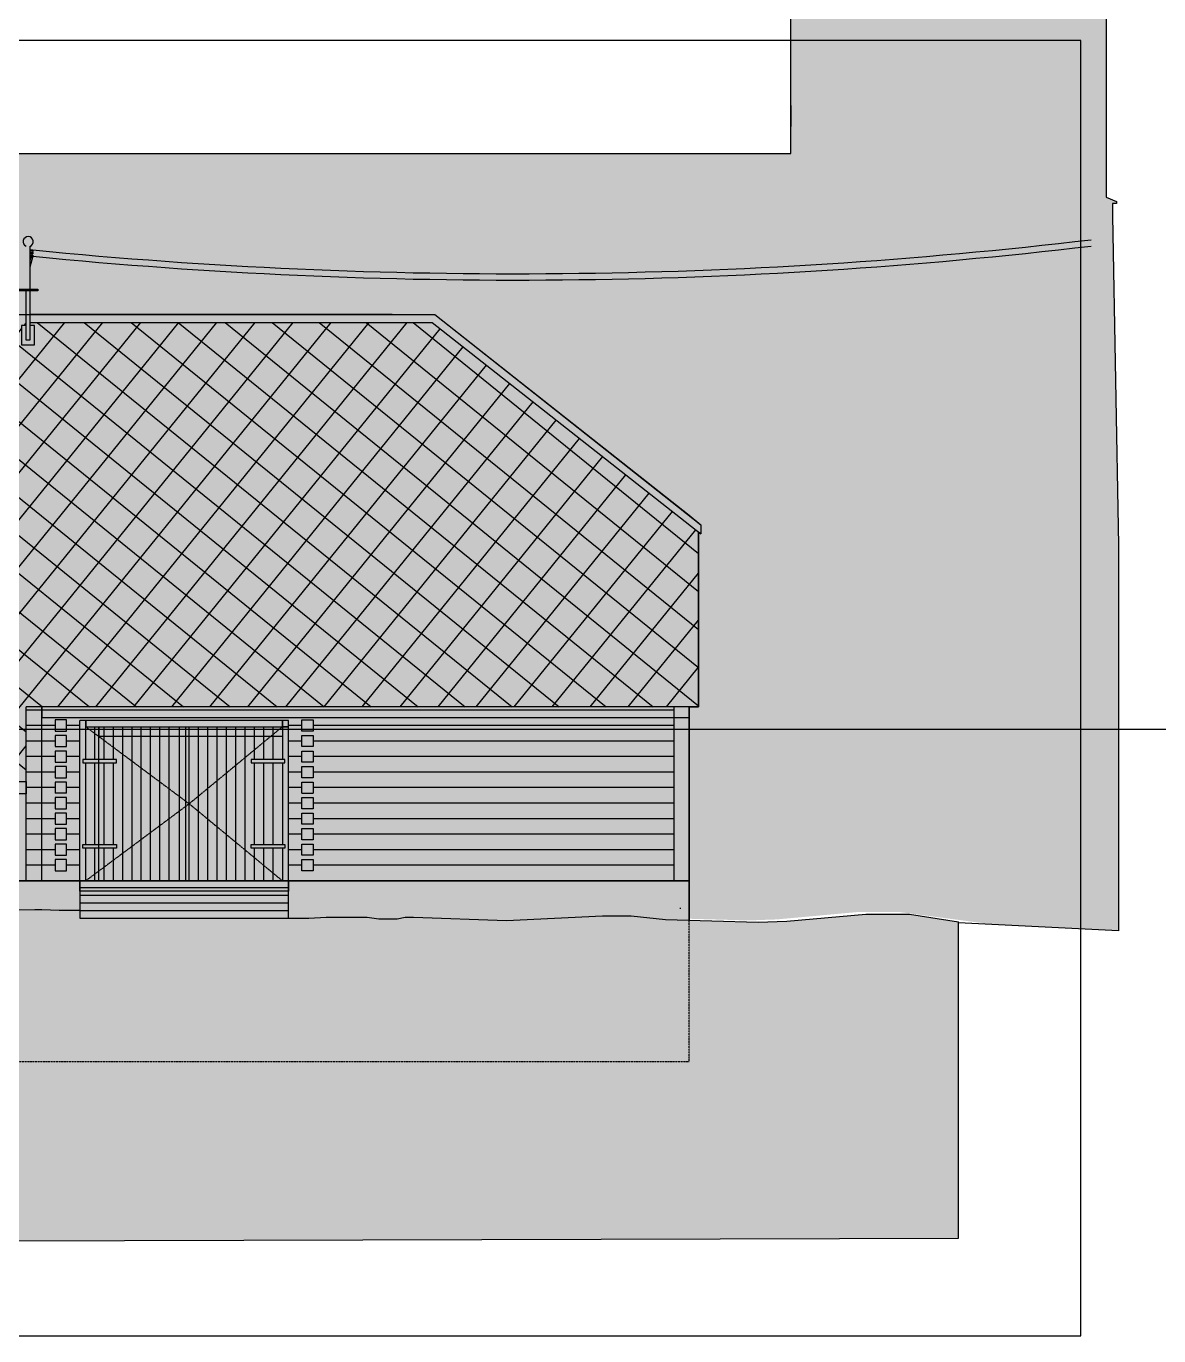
# Model space of a CAD drawing. Header units: metres. Extents: x 2773 to 296211, y -82189 to 61223.
# Drawn here: x 98636 to 116883, y -1969 to 19126 of the extents above; entities that cross this region are included whole.
import ezdxf

# ---------------------------------------------------------------- set-up
doc = ezdxf.new("R2010")
doc.units = ezdxf.units.M
doc.header["$LTSCALE"] = 0.5
doc.linetypes.add('ACAD_ISO03W100', pattern=[30, 12, -18])
doc.linetypes.add('DASHED2', pattern=[9.525, 6.35, -3.175])
doc.layers.add('-help', color=4, linetype='Continuous', plot=False)
doc.layers.add('KON_HL', color=4, linetype='Continuous', plot=False)
for name, color, linetype in [('-höhenlinien', 251, 'ACAD_ISO03W100'), ('KON_025', 1, 'Continuous'), ('KON_050', 5, 'Continuous'), ('KON_SCHRAFF', 1, 'Continuous'), ('KON_STRICHLINIE', 1, 'DASHED2')]:
    doc.layers.add(name, color=color, linetype=linetype)

msp = doc.modelspace()

# ---------------------------------------------------------------- hatches: boundary and pattern name
at = {"layer": '-höhenlinien', "ltscale": 0.01, "true_color": 0xe8e8e8, "transparency": 33554536}
h = msp.add_hatch(color=254, dxfattribs=at)
h.dxf.hatch_style = 1
h.set_gradient(color1=(188, 182, 179), rotation=270)
h.paths.add_polyline_path([(109318.02, 2447.76), (90868.02, 2447.76), (88704.05, 2447.76), (88704.05, -465.92), (113655.84, -394.91), (113655.84, 4699.98), (112868.68, 4825.03), (112161.64, 4825.03), (110888.69, 4708.47), (110427.64, 4691.6), (109318.02, 4723.26)])
h.paths.add_polyline_path([(109318.02, 2447.76), (109318.02, 4723.26), (108934.16, 4734.21), (108383.71, 4797.37), (107920.89, 4798.17), (106374.1, 4722.21), (104877.09, 4775.32), (104739.41, 4775.32), (104613.13, 4745.52), (104512.29, 4745.52), (104316.74, 4745.52), (104128.2, 4776.61), (103586.77, 4776.61), (103527.18, 4776.61), (103471.09, 4776.61), (103191.2, 4760.76), (102863.02, 4760.76), (99498.02, 4760.76), (99498.02, 4883.43), (99170, 4879.35), (98889.93, 4891.71), (98833.85, 4891.01), (98774.27, 4890.27), (98232.88, 4883.53), (98044.74, 4850.1), (97849.21, 4847.67), (97748.37, 4846.41), (97621.73, 4874.64), (97484.07, 4872.92), (95987.83, 4801.18), (94437.33, 5061.54), (93974.55, 5054.98), (93424.94, 4984.97), (91932.1, 4923.78), (91470.87, 4934.9), (90196.57, 5035.61), (89489.59, 5026.81), (88615.73, 5000.97), (88704.05, 2447.76)])
at = {"layer": 'KON_025', "true_color": 0xc7c8ca, "transparency": 33554493}
h = msp.add_hatch(color=9, dxfattribs=at)
h.dxf.hatch_style = 1
h.paths.add_polyline_path([(116134.37, 16069.07), (116134.37, 16270.49), (116201.51, 16270.49), (116201.51, 16304.06), (116033.66, 16371.2), (116033.66, 16404.77), (116033.66, 20063.99), (116100.8, 20063.99), (116100.8, 20147.92), (116050.44, 20147.92), (116050.44, 20332.55), (116201.51, 20332.55), (116201.51, 20466.84), (116201.51, 23491.95), (116063.17, 23491.95), (116063.17, 23744.91, 0.79455858), (116059.11, 23981.82), (116033.66, 24297.64), (116008.21, 23981.82, 0.79455858), (116004.15, 23744.91), (116004.15, 23491.95), (115865.81, 23491.95), (115625.87, 23728.84), (113494.28, 31448.22), (111362.7, 23728.84), (111122.76, 23491.95), (110984.41, 23491.95), (110984.41, 23744.91, 0.79455858), (110980.36, 23981.82), (110954.9, 24297.64), (110929.45, 23981.82, 0.79455858), (110925.39, 23744.91), (110925.39, 23491.95), (110787.05, 23491.95), (110787.05, 20466.84), (110787.05, 20332.55), (111005.26, 20332.55), (111005.26, 20147.92), (110954.9, 20147.92), (110954.9, 20063.99), (110954.9, 17076.19), (95510.83, 17076.19), (94584.01, 14177.7), (94968.02, 14480.76), (105218.02, 14480.76), (109506.17, 11093.41), (109506.17, 10947.64), (109468.02, 10977.65), (109468.02, 8160.76), (109318.02, 8160.76), (109318.02, 4748.68), (110275, 4721.38), (110736.05, 4738.24), (112009, 4854.8), (112716.03, 4854.8), (114234.13, 4653.48), (116235.08, 4556.11), (116235.08, 10764.88)])
at = {"layer": 'KON_025', "true_color": 0x939598, "transparency": 33554607}
h = msp.add_hatch(color=252, dxfattribs=at)
h.dxf.hatch_style = 1
h.paths.add_polyline_path([(98634.5, 15581.24), (98634.5, 14888.48), (98697.08, 14888.48), (98697.08, 15579.38, 4.98700721)])
h.paths.add_polyline_path([(98825.67, 14888.48), (98497.94, 14888.48), (98497.94, 14864.6), (98825.67, 14864.6)])
h.paths.add_polyline_path([(98697.08, 14864.6), (98634.5, 14864.6), (98634.5, 14068.49), (98668.02, 14068.49), (98697.08, 14068.49)])
h.paths.add_polyline_path([(98768.33, 14306.22), (98697.08, 14306.22), (98697.08, 14068.49), (98668.02, 14068.49), (98634.5, 14068.49), (98634.5, 14306.22), (98560.16, 14306.22), (98560.16, 13995.34), (98668.02, 13995.34), (98768.33, 13995.34)])
h.paths.add_polyline_path([(98634.5, 15437.68), (98588.69, 15437.68), (98588.69, 15420.24), (98634.5, 15420.24)], flags=17)
h.paths.add_polyline_path([(98634.5, 15478.36), (98588.69, 15478.36), (98588.69, 15460.92), (98634.5, 15460.92)], flags=17)
h.paths.add_polyline_path([(98634.5, 15522.36), (98588.69, 15522.36), (98588.69, 15504.92), (98634.5, 15504.92)], flags=17)
h.paths.add_polyline_path([(98744.01, 15522.36), (98697.08, 15522.36), (98697.08, 15504.92), (98744.01, 15504.92)], flags=17)
h.paths.add_polyline_path([(98744.01, 15478.36), (98697.08, 15478.36), (98697.08, 15460.92), (98744.01, 15460.92)], flags=17)
h.paths.add_polyline_path([(98744.01, 15437.68), (98697.08, 15437.68), (98697.08, 15420.24), (98744.01, 15420.24)], flags=17)
at = {"layer": 'KON_025', "true_color": 0x736c68, "transparency": 33554656}
h = msp.add_hatch(color=251, dxfattribs=at)
h.dxf.hatch_style = 1
h.paths.add_polyline_path([(98634.5, 14355.76), (98634.5, 14480.76), (94968.02, 14480.76), (90868.02, 11250.76), (90664.87, 11084.78), (90664.87, 10939.01), (95011.35, 14355.76)])
h.paths.add_polyline_path([(98697.08, 14480.76), (98697.08, 14355.76), (105174.7, 14355.76), (109506.17, 10947.64), (109506.17, 11093.41), (109318.02, 11250.76), (105218.02, 14480.76)])
at = {"layer": 'KON_025', "transparency": 33554656}
h = msp.add_hatch(dxfattribs=at)
h.set_pattern_fill('NET', color=256, scale=150, angle=51)
h.paths.add_polyline_path([(98697.08, 14306.22), (98768.33, 14306.22), (98768.33, 13995.34), (98560.16, 13995.34), (98560.16, 14306.22), (98634.5, 14306.22), (98634.5, 14355.76), (95011.35, 14355.76), (90718.02, 10979.46), (90718.02, 6960.76), (98638.02, 6960.76), (98638.02, 8160.76), (109468.02, 8160.76), (109468.02, 10977.65), (105174.7, 14355.76), (98697.08, 14355.76)])
at = {"layer": 'KON_025', "true_color": 0x736c68, "transparency": 33554656}
h = msp.add_hatch(color=251, dxfattribs=at)
h.dxf.hatch_style = 1
h.paths.add_polyline_path([(98560.16, 14306.22), (98634.5, 14306.22), (98634.5, 14355.76), (95011.35, 14355.76), (90718.02, 10979.46), (90718.02, 8160.76), (90718.02, 6960.76), (98638.02, 6960.76), (98638.02, 8160.76), (109468.02, 8160.76), (109468.02, 10977.65), (105174.7, 14355.76), (98697.08, 14355.76), (98697.08, 14306.22), (98768.33, 14306.22), (98768.33, 13995.34), (98560.16, 13995.34)])
at = {"layer": 'KON_025', "true_color": 0x636466, "transparency": 33554544}
h = msp.add_hatch(color=251, dxfattribs=at)
h.dxf.hatch_style = 1
h.paths.add_polyline_path([(109318.02, 8160.76), (98887.33, 8160.76), (98887.33, 7993.17), (109318.02, 7993.17)])
h.paths.add_polyline_path([(98887.33, 8160.76), (98638.02, 8160.76), (98638.02, 5360.76), (98887.33, 5360.76)])
h = msp.add_hatch(color=251, dxfattribs=at)
h.dxf.hatch_style = 1
h.paths.add_polyline_path([(102763.02, 7840.76), (99805.52, 7840.76), (99805.52, 7687.34), (102763.02, 7687.34)])
h.paths.add_polyline_path([(99805.52, 7840.76), (99598.02, 7840.76), (99598.02, 5360.76), (99805.52, 5360.76)])
at = {"layer": 'KON_025', "true_color": 0x736c68, "transparency": 33554656}
h = msp.add_hatch(color=251, dxfattribs=at)
h.dxf.hatch_style = 1
h.paths.add_polyline_path([(100089.66, 7316.62), (99546.93, 7316.62), (99546.93, 7258.36), (100089.66, 7258.36)])
h.paths.add_polyline_path([(100089.66, 5943.15), (99546.93, 5943.15), (99546.93, 5884.9), (100089.66, 5884.9)])
h.paths.add_polyline_path([(102804.66, 5943.15), (102261.93, 5943.15), (102261.93, 5884.9), (102804.66, 5884.9)])
h.paths.add_polyline_path([(102804.66, 7316.62), (102261.93, 7316.62), (102261.93, 7258.36), (102804.66, 7258.36)])
at = {"layer": 'KON_025', "true_color": 0x636466, "transparency": 33554544}
h = msp.add_hatch(color=251, dxfattribs=at)
h.dxf.hatch_style = 1
h.paths.add_polyline_path([(98638.02, 6960.76), (90868.02, 6960.76), (90868.02, 6760.76), (98638.02, 6760.76)])
at = {"layer": 'KON_025', "true_color": 0xa48f7a, "transparency": 33554467}
h = msp.add_hatch(color=252, dxfattribs=at)
h.dxf.hatch_style = 1
h.paths.add_polyline_path([(102863.02, 5360.76), (102863.02, 4760.76), (103191.2, 4760.76), (103471.09, 4776.61), (103527.18, 4776.61), (103586.77, 4776.61), (104128.2, 4776.61), (104316.74, 4745.52), (104512.29, 4745.52), (104613.13, 4745.52), (104739.41, 4775.32), (104877.09, 4775.32), (106374.1, 4722.21), (107920.89, 4798.17), (108383.71, 4797.37), (108934.16, 4734.21), (109318.02, 4723.26), (109318.02, 4760.76), (109318.02, 5360.76)])
h.paths.add_polyline_path([(90865.14, 5360.76), (90865.14, 4982.77), (91470.87, 4934.9), (91932.1, 4923.78), (93424.94, 4984.97), (93974.55, 5054.98), (94437.33, 5061.54), (95987.83, 4801.18), (97484.07, 4872.92), (97621.73, 4874.64), (97748.37, 4846.41), (97849.21, 4847.67), (98044.74, 4850.1), (98232.88, 4883.53), (98774.27, 4890.27), (98833.85, 4891.01), (98889.93, 4891.71), (99170, 4879.35), (99498.02, 4883.43), (99498.02, 5360.76)])
at = {"layer": 'KON_025', "true_color": 0x636466, "transparency": 33554544}
h = msp.add_hatch(color=251, dxfattribs=at)
h.dxf.hatch_style = 1
h.paths.add_polyline_path([(102861.63, 5251.44), (101203.02, 5251.44), (101203.02, 5191.98), (102861.63, 5191.98)])
h.paths.add_polyline_path([(102861.63, 5360.76), (101203.02, 5360.76), (101203.02, 5251.44), (102861.63, 5251.44)])
h.paths.add_polyline_path([(101203.02, 5360.76), (99498.02, 5360.76), (99498.02, 5251.44), (101203.02, 5251.44)])
h.paths.add_polyline_path([(101203.02, 5251.44), (99498.02, 5251.44), (99498.02, 5191.98), (101203.02, 5191.98)])
at = {"layer": 'KON_SCHRAFF', "true_color": 0x826e59, "transparency": 33554562}
h = msp.add_hatch(color=47, dxfattribs=at)
h.dxf.hatch_style = 1
h.paths.add_polyline_path([(109068.02, 7610.76), (103258.02, 7610.76), (103258.02, 7520.76), (103078.02, 7520.76), (103078.02, 7610.76), (102863.02, 7610.76), (102863.02, 7360.76), (103078.02, 7360.76), (103078.02, 7450.76), (103258.02, 7450.76), (103258.02, 7360.76), (109068.02, 7360.76)])
h.paths.add_polyline_path([(109068.02, 6860.76), (103258.02, 6860.76), (103258.02, 6770.76), (103078.02, 6770.76), (103078.02, 6860.76), (102863.02, 6860.76), (102863.02, 6610.76), (103078.02, 6610.76), (103078.02, 6700.76), (103258.02, 6700.76), (103258.02, 6610.76), (109068.02, 6610.76)])
h.paths.add_polyline_path([(99498.02, 6860.76), (99283.02, 6860.76), (99283.02, 6770.76), (99103.02, 6770.76), (99103.02, 6860.76), (98638.02, 6860.76), (98638.02, 6610.76), (99103.02, 6610.76), (99103.02, 6700.76), (99283.02, 6700.76), (99283.02, 6610.76), (99498.02, 6610.76)])
h.paths.add_polyline_path([(99498.02, 7610.76), (99283.02, 7610.76), (99283.02, 7520.76), (99103.02, 7520.76), (99103.02, 7610.76), (98638.02, 7610.76), (98638.02, 7360.76), (99103.02, 7360.76), (99103.02, 7450.76), (99283.02, 7450.76), (99283.02, 7360.76), (99498.02, 7360.76)])
h.paths.add_polyline_path([(109068.02, 8160.76), (98638.02, 8160.76), (98638.02, 8110.76), (102863.02, 8110.76), (109068.02, 8110.76)])
at = {"layer": 'KON_SCHRAFF', "true_color": 0xc5b7aa}
h = msp.add_hatch(color=9, dxfattribs=at)
h.dxf.hatch_style = 1
h.paths.add_polyline_path([(109068.02, 8110.76), (102863.02, 8110.76), (98638.02, 8110.76), (98638.02, 7860.76), (99103.02, 7860.76), (99103.02, 7950.76), (99283.02, 7950.76), (99283.02, 7860.76), (99498.02, 7860.76), (99498.02, 7940.76), (102863.02, 7940.76), (102863.02, 7860.76), (103078.02, 7860.76), (103078.02, 7950.76), (103258.02, 7950.76), (103258.02, 7860.76), (109068.02, 7860.76)])
h.paths.add_polyline_path([(109068.02, 7110.76), (103258.02, 7110.76), (103258.02, 7020.76), (103078.02, 7020.76), (103078.02, 7110.76), (102863.02, 7110.76), (102863.02, 6860.76), (103078.02, 6860.76), (103078.02, 6950.76), (103258.02, 6950.76), (103258.02, 6860.76), (109068.02, 6860.76)])
h.paths.add_polyline_path([(99498.02, 7110.76), (99283.02, 7110.76), (99283.02, 7020.76), (99103.02, 7020.76), (99103.02, 7110.76), (98638.02, 7110.76), (98638.02, 6860.76), (99103.02, 6860.76), (99103.02, 6950.76), (99283.02, 6950.76), (99283.02, 6860.76), (99498.02, 6860.76)])
h.paths.add_polyline_path([(109068.02, 5860.76), (103258.02, 5860.76), (103258.02, 5770.76), (103078.02, 5770.76), (103078.02, 5860.76), (102863.02, 5860.76), (102863.02, 5610.76), (103078.02, 5610.76), (103078.02, 5700.76), (103258.02, 5700.76), (103258.02, 5610.76), (109068.02, 5610.76)])
h.paths.add_polyline_path([(99103.02, 5700.76), (99283.02, 5700.76), (99283.02, 5610.76), (99498.02, 5610.76), (99498.02, 5860.76), (99283.02, 5860.76), (99283.02, 5770.76), (99103.02, 5770.76), (99103.02, 5860.76), (98638.02, 5860.76), (98638.02, 5610.76), (99103.02, 5610.76)])
h.paths.add_polyline_path([(109068.02, 6360.76), (103258.02, 6360.76), (103258.02, 6270.76), (103078.02, 6270.76), (103078.02, 6360.76), (102863.02, 6360.76), (102863.02, 6110.76), (103078.02, 6110.76), (103078.02, 6200.76), (103258.02, 6200.76), (103258.02, 6110.76), (109068.02, 6110.76)])
h.paths.add_polyline_path([(99103.02, 6200.76), (99283.02, 6200.76), (99283.02, 6110.76), (99498.02, 6110.76), (99498.02, 6360.76), (99283.02, 6360.76), (99283.02, 6270.76), (99103.02, 6270.76), (99103.02, 6360.76), (98638.02, 6360.76), (98638.02, 6110.76), (99103.02, 6110.76)])
at = {"layer": 'KON_SCHRAFF', "true_color": 0x826e59, "transparency": 33554585}
h = msp.add_hatch(color=47, dxfattribs=at)
h.dxf.hatch_style = 1
h.paths.add_polyline_path([(109318.02, 8160.76), (109068.02, 8160.76), (109068.02, 5360.76), (109318.02, 5360.76)])
h.paths.add_polyline_path([(99283.02, 7950.76), (99103.02, 7950.76), (99103.02, 7860.76), (99103.02, 7770.76), (99283.02, 7770.76)])
h.paths.add_polyline_path([(99283.02, 7700.76), (99103.02, 7700.76), (99103.02, 7610.76), (99103.02, 7520.76), (99283.02, 7520.76)])
h.paths.add_polyline_path([(99283.02, 7450.76), (99103.02, 7450.76), (99103.02, 7360.76), (99103.02, 7270.76), (99283.02, 7270.76)])
h.paths.add_polyline_path([(99283.02, 7200.76), (99103.02, 7200.76), (99103.02, 7110.76), (99103.02, 7020.76), (99283.02, 7020.76)])
h.paths.add_polyline_path([(99283.02, 6950.76), (99103.02, 6950.76), (99103.02, 6860.76), (99103.02, 6770.76), (99283.02, 6770.76)])
h.paths.add_polyline_path([(99283.02, 6700.76), (99103.02, 6700.76), (99103.02, 6610.76), (99103.02, 6520.76), (99283.02, 6520.76)])
h.paths.add_polyline_path([(99283.02, 6450.76), (99103.02, 6450.76), (99103.02, 6360.76), (99103.02, 6270.76), (99283.02, 6270.76)])
h.paths.add_polyline_path([(99283.02, 6200.76), (99103.02, 6200.76), (99103.02, 6110.76), (99103.02, 6020.76), (99283.02, 6020.76)])
h.paths.add_polyline_path([(99283.02, 5950.76), (99103.02, 5950.76), (99103.02, 5860.76), (99103.02, 5770.76), (99283.02, 5770.76)])
h.paths.add_polyline_path([(99283.02, 5700.76), (99103.02, 5700.76), (99103.02, 5610.76), (99103.02, 5520.76), (99283.02, 5520.76)])
h.paths.add_polyline_path([(103258.02, 7950.76), (103078.02, 7950.76), (103078.02, 7860.76), (103078.02, 7770.76), (103258.02, 7770.76), (103258.02, 7860.76)])
h.paths.add_polyline_path([(103258.02, 7610.76), (103258.02, 7700.76), (103078.02, 7700.76), (103078.02, 7610.76), (103078.02, 7520.76), (103258.02, 7520.76)])
h.paths.add_polyline_path([(103258.02, 7450.76), (103078.02, 7450.76), (103078.02, 7360.76), (103078.02, 7270.76), (103258.02, 7270.76), (103258.02, 7360.76)])
h.paths.add_polyline_path([(103258.02, 7200.76), (103078.02, 7200.76), (103078.02, 7110.76), (103078.02, 7020.76), (103258.02, 7020.76), (103258.02, 7110.76)])
h.paths.add_polyline_path([(103258.02, 6860.76), (103258.02, 6950.76), (103078.02, 6950.76), (103078.02, 6860.76), (103078.02, 6770.76), (103258.02, 6770.76)])
h.paths.add_polyline_path([(103258.02, 6610.76), (103258.02, 6700.76), (103078.02, 6700.76), (103078.02, 6610.76), (103078.02, 6520.76), (103258.02, 6520.76)])
h.paths.add_polyline_path([(103258.02, 6450.76), (103078.02, 6450.76), (103078.02, 6360.76), (103078.02, 6270.76), (103258.02, 6270.76), (103258.02, 6360.76)])
h.paths.add_polyline_path([(103258.02, 6200.76), (103078.02, 6200.76), (103078.02, 6110.76), (103078.02, 6020.76), (103258.02, 6020.76), (103258.02, 6110.76)])
h.paths.add_polyline_path([(103258.02, 5950.76), (103078.02, 5950.76), (103078.02, 5860.76), (103078.02, 5770.76), (103258.02, 5770.76), (103258.02, 5860.76)])
h.paths.add_polyline_path([(103258.02, 5610.76), (103258.02, 5700.76), (103078.02, 5700.76), (103078.02, 5610.76), (103078.02, 5520.76), (103258.02, 5520.76)])
at = {"layer": 'KON_SCHRAFF', "true_color": 0x826e59, "transparency": 33554526}
h = msp.add_hatch(color=47, dxfattribs=at)
h.dxf.hatch_style = 1
h.paths.add_polyline_path([(109068.02, 7610.76), (109068.02, 7860.76), (103258.02, 7860.76), (103258.02, 7770.76), (103078.02, 7770.76), (103078.02, 7860.76), (102863.02, 7860.76), (102863.02, 7610.76), (103078.02, 7610.76), (103078.02, 7700.76), (103258.02, 7700.76), (103258.02, 7610.76)])
h.paths.add_polyline_path([(99103.02, 7610.76), (99103.02, 7700.76), (99283.02, 7700.76), (99283.02, 7610.76), (99498.02, 7610.76), (99498.02, 7860.76), (99283.02, 7860.76), (99283.02, 7770.76), (99103.02, 7770.76), (99103.02, 7860.76), (98638.02, 7860.76), (98638.02, 7610.76)])
h.paths.add_polyline_path([(109068.02, 5860.76), (109068.02, 6110.76), (103258.02, 6110.76), (103258.02, 6020.76), (103078.02, 6020.76), (103078.02, 6110.76), (102863.02, 6110.76), (102863.02, 5860.76), (103078.02, 5860.76), (103078.02, 5950.76), (103258.02, 5950.76), (103258.02, 5860.76)])
h.paths.add_polyline_path([(99103.02, 5860.76), (99103.02, 5950.76), (99283.02, 5950.76), (99283.02, 5860.76), (99498.02, 5860.76), (99498.02, 6110.76), (99283.02, 6110.76), (99283.02, 6020.76), (99103.02, 6020.76), (99103.02, 6110.76), (98638.02, 6110.76), (98638.02, 5860.76)])
h.paths.add_polyline_path([(99498.02, 5360.76), (99498.02, 5610.76), (99283.02, 5610.76), (99283.02, 5520.76), (99103.02, 5520.76), (99103.02, 5610.76), (98638.02, 5610.76), (98638.02, 5360.76)])
h.paths.add_polyline_path([(109068.02, 5360.76), (109068.02, 5610.76), (103258.02, 5610.76), (103258.02, 5520.76), (103078.02, 5520.76), (103078.02, 5610.76), (102863.02, 5610.76), (102863.02, 5360.76)])
at = {"layer": 'KON_SCHRAFF', "true_color": 0x826e59, "transparency": 33554585}
h = msp.add_hatch(color=47, dxfattribs=at)
h.dxf.hatch_style = 1
h.paths.add_polyline_path([(102763.02, 7940.76), (101203.02, 7940.76), (101203.02, 7840.76), (102763.02, 7840.76)])
h.paths.add_polyline_path([(102863.02, 7940.76), (102763.02, 7940.76), (102763.02, 7840.76), (102863.02, 7840.76)])
h.paths.add_polyline_path([(102863.02, 7840.76), (102763.02, 7840.76), (102763.02, 7316.62), (102804.66, 7316.62), (102804.66, 7258.36), (102763.02, 7258.36), (102763.02, 5943.15), (102804.66, 5943.15), (102804.66, 5884.9), (102763.02, 5884.9), (102763.02, 5360.76), (102863.02, 5360.76)])
h.paths.add_polyline_path([(99598.02, 7940.76), (99498.02, 7940.76), (99498.02, 5360.76), (99598.02, 5360.76), (99598.02, 5884.9), (99546.93, 5884.9), (99546.93, 5943.15), (99598.02, 5943.15), (99598.02, 7258.36), (99546.93, 7258.36), (99546.93, 7316.62), (99598.02, 7316.62)])
h.paths.add_polyline_path([(101203.02, 7940.76), (99598.02, 7940.76), (99598.02, 7840.76), (101203.02, 7840.76)])
at = {"layer": 'KON_SCHRAFF', "true_color": 0xc5b7aa}
h = msp.add_hatch(color=9, dxfattribs=at)
h.dxf.hatch_style = 1
h.paths.add_polyline_path([(99740.98, 7840.76), (99598.02, 7840.76), (99598.02, 7316.62), (99740.98, 7316.62)])
h.paths.add_polyline_path([(99740.98, 7258.36), (99598.02, 7258.36), (99598.02, 5943.15), (99740.98, 5943.15)])
h.paths.add_polyline_path([(99740.98, 5884.9), (99598.02, 5884.9), (99598.02, 5360.76), (99740.98, 5360.76)])
h.paths.add_polyline_path([(100190.98, 7840.76), (100040.98, 7840.76), (100040.98, 7316.62), (100089.66, 7316.62), (100089.66, 7258.36), (100040.98, 7258.36), (100040.98, 5943.15), (100089.66, 5943.15), (100089.66, 5884.9), (100040.98, 5884.9), (100040.98, 5360.76), (100190.98, 5360.76)])
h.paths.add_polyline_path([(100490.98, 7840.76), (100340.98, 7840.76), (100340.98, 5360.76), (100490.98, 5360.76)])
h.paths.add_polyline_path([(100790.98, 7840.76), (100640.98, 7840.76), (100640.98, 5360.76), (100790.98, 5360.76)])
h.paths.add_polyline_path([(101413.02, 7840.76), (101263.02, 7840.76), (101263.02, 5360.76), (101413.02, 5360.76)])
h.paths.add_polyline_path([(101713.02, 7840.76), (101563.02, 7840.76), (101563.02, 5360.76), (101713.02, 5360.76)])
h.paths.add_polyline_path([(102013.02, 7840.76), (101863.02, 7840.76), (101863.02, 5360.76), (102013.02, 5360.76)])
h.paths.add_polyline_path([(102763.02, 7840.76), (102613.02, 7840.76), (102613.02, 7316.62), (102763.02, 7316.62)])
h.paths.add_polyline_path([(102763.02, 7258.36), (102613.02, 7258.36), (102613.02, 5943.15), (102763.02, 5943.15)])
h.paths.add_polyline_path([(102763.02, 5884.9), (102613.02, 5884.9), (102613.02, 5360.76), (102763.02, 5360.76)])
at = {"layer": 'KON_SCHRAFF', "true_color": 0x826e59, "transparency": 33554526}
h = msp.add_hatch(color=47, dxfattribs=at)
h.dxf.hatch_style = 1
h.paths.add_polyline_path([(99890.98, 7840.76), (99740.98, 7840.76), (99740.98, 7316.62), (99890.98, 7316.62)])
h.paths.add_polyline_path([(99890.98, 7258.36), (99740.98, 7258.36), (99740.98, 5943.15), (99890.98, 5943.15)])
h.paths.add_polyline_path([(99890.98, 5884.9), (99740.98, 5884.9), (99740.98, 5360.76), (99890.98, 5360.76)])
h.paths.add_polyline_path([(100340.98, 7840.76), (100190.98, 7840.76), (100190.98, 5360.76), (100340.98, 5360.76)])
h.paths.add_polyline_path([(100940.98, 7840.76), (100790.98, 7840.76), (100790.98, 5360.76), (100940.98, 5360.76)])
h.paths.add_polyline_path([(101203.02, 7840.76), (101107.2, 7840.76), (101107.2, 5360.76), (101203.02, 5360.76)])
h.paths.add_polyline_path([(101563.02, 7840.76), (101413.02, 7840.76), (101413.02, 5360.76), (101563.02, 5360.76)])
h.paths.add_polyline_path([(101863.02, 7840.76), (101713.02, 7840.76), (101713.02, 5360.76), (101863.02, 5360.76)])
h.paths.add_polyline_path([(102313.02, 7840.76), (102163.02, 7840.76), (102163.02, 5360.76), (102313.02, 5360.76), (102313.02, 5884.9), (102261.93, 5884.9), (102261.93, 5943.15), (102313.02, 5943.15), (102313.02, 7258.36), (102261.93, 7258.36), (102261.93, 7316.62), (102313.02, 7316.62)])
h.paths.add_polyline_path([(102613.02, 7258.36), (102463.02, 7258.36), (102463.02, 5943.15), (102613.02, 5943.15)])
h.paths.add_polyline_path([(102613.02, 7840.76), (102463.02, 7840.76), (102463.02, 7316.62), (102613.02, 7316.62)])
h.paths.add_polyline_path([(102613.02, 5884.9), (102463.02, 5884.9), (102463.02, 5360.76), (102613.02, 5360.76)])
at = {"layer": 'KON_SCHRAFF', "true_color": 0x826e59, "transparency": 33554562}
h = msp.add_hatch(color=47, dxfattribs=at)
h.dxf.hatch_style = 1
h.paths.add_polyline_path([(100040.98, 7840.76), (99890.98, 7840.76), (99890.98, 7316.62), (100040.98, 7316.62)])
h.paths.add_polyline_path([(100040.98, 7258.36), (99890.98, 7258.36), (99890.98, 5943.15), (100040.98, 5943.15)])
h.paths.add_polyline_path([(100040.98, 5884.9), (99890.98, 5884.9), (99890.98, 5360.76), (100040.98, 5360.76)])
h.paths.add_polyline_path([(100640.98, 7840.76), (100490.98, 7840.76), (100490.98, 5360.76), (100640.98, 5360.76)])
h.paths.add_polyline_path([(101107.2, 7840.76), (100940.98, 7840.76), (100940.98, 5360.76), (101107.2, 5360.76)])
h.paths.add_polyline_path([(101263.02, 7840.76), (101203.02, 7840.76), (101203.02, 5360.76), (101263.02, 5360.76)])
h.paths.add_polyline_path([(102163.02, 7840.76), (102013.02, 7840.76), (102013.02, 5360.76), (102163.02, 5360.76)])
h.paths.add_polyline_path([(102463.02, 7258.36), (102313.02, 7258.36), (102313.02, 5943.15), (102463.02, 5943.15)])
h = msp.add_hatch(color=47, dxfattribs=at)
h.dxf.hatch_style = 1
h.paths.add_polyline_path([(102463.02, 7840.76), (102313.02, 7840.76), (102313.02, 7316.62), (102463.02, 7316.62)])
h.paths.add_polyline_path([(102463.02, 5884.9), (102313.02, 5884.9), (102313.02, 5360.76), (102463.02, 5360.76)])
at = {"layer": 'KON_SCHRAFF', "true_color": 0xa48f7a, "transparency": 33554574}
h = msp.add_hatch(color=252, dxfattribs=at)
h.dxf.hatch_style = 1
h.paths.add_polyline_path([(99498.02, 6610.76), (99283.02, 6610.76), (99283.02, 6520.76), (99103.02, 6520.76), (99103.02, 6610.76), (98638.02, 6610.76), (98638.02, 6360.76), (99103.02, 6360.76), (99103.02, 6450.76), (99283.02, 6450.76), (99283.02, 6360.76), (99498.02, 6360.76)])
h.paths.add_polyline_path([(109068.02, 6610.76), (103258.02, 6610.76), (103258.02, 6520.76), (103078.02, 6520.76), (103078.02, 6610.76), (102863.02, 6610.76), (102863.02, 6360.76), (103078.02, 6360.76), (103078.02, 6450.76), (103258.02, 6450.76), (103258.02, 6360.76), (109068.02, 6360.76)])
h.paths.add_polyline_path([(109068.02, 7360.76), (103258.02, 7360.76), (103258.02, 7270.76), (103078.02, 7270.76), (103078.02, 7360.76), (102863.02, 7360.76), (102863.02, 7110.76), (103078.02, 7110.76), (103078.02, 7200.76), (103258.02, 7200.76), (103258.02, 7110.76), (109068.02, 7110.76)])
h.paths.add_polyline_path([(99103.02, 7360.76), (98638.02, 7360.76), (98638.02, 7110.76), (99103.02, 7110.76), (99103.02, 7200.76), (99283.02, 7200.76), (99283.02, 7110.76), (99498.02, 7110.76), (99498.02, 7360.76), (99283.02, 7360.76), (99283.02, 7270.76), (99103.02, 7270.76)])
at = {"layer": 'KON_SCHRAFF', "true_color": 0x826e59, "transparency": 33554562}
h = msp.add_hatch(color=47, dxfattribs=at)
h.dxf.hatch_style = 1
h.paths.add_polyline_path([(94191.72, 5360.76), (94341.72, 5360.76), (94371.37, 5360.76), (94371.37, 6960.76), (94191.72, 6960.76)])
h.paths.add_polyline_path([(93790.97, 6960.76), (93615.93, 6960.76), (93615.93, 5360.76), (93765.93, 5360.76), (93790.97, 5360.76)])
h.paths.add_polyline_path([(92210.4, 5360.76), (92360.4, 5360.76), (92360.4, 6960.76), (92210.4, 6960.76)])
h.paths.add_polyline_path([(95226.14, 5360.76), (95376.14, 5360.76), (95447.24, 5360.76), (95447.24, 6960.76), (95226.14, 6960.76)])
h.paths.add_polyline_path([(95976.98, 6960.76), (95760.48, 6960.76), (95760.48, 5360.76), (95910.48, 5360.76), (95976.98, 5360.76)])
h.paths.add_polyline_path([(97016, 6960.76), (96882.42, 6960.76), (96882.42, 5360.76), (97016, 5360.76)])
h.paths.add_polyline_path([(98137.94, 6960.76), (97958.29, 6960.76), (97958.29, 5360.76), (98108.29, 5360.76), (98137.94, 5360.76)])
h.paths.add_polyline_path([(98488.02, 5360.76), (98638.02, 5360.76), (98638.02, 6960.76), (98488.02, 6960.76)])
at = {"layer": 'KON_SCHRAFF', "true_color": 0x826e59, "transparency": 33554526}
h = msp.add_hatch(color=47, dxfattribs=at)
h.dxf.hatch_style = 1
h.paths.add_polyline_path([(101203.02, 5006.09), (99498.02, 5006.09), (99498.02, 4883.43), (101203.02, 4883.43)])
h.paths.add_polyline_path([(102863.02, 5006.09), (101203.02, 5006.09), (101203.02, 4883.43), (102863.02, 4883.43)])
h.paths.add_polyline_path([(102863.02, 5360.76), (101203.02, 5360.76), (101203.02, 5251.44), (102863.02, 5251.44)])
h.paths.add_polyline_path([(101203.02, 5360.76), (99498.02, 5360.76), (99498.02, 5251.44), (101203.02, 5251.44)])
at = {"layer": 'KON_SCHRAFF', "true_color": 0x826e59, "transparency": 33554562}
h = msp.add_hatch(color=47, dxfattribs=at)
h.dxf.hatch_style = 1
h.paths.add_polyline_path([(101203.02, 4883.43), (99498.15, 4883.43), (99498.02, 4883.43), (99498.02, 4760.76), (101203.02, 4760.76)])
h.paths.add_polyline_path([(102863.02, 4883.43), (101203.02, 4883.43), (101203.02, 4760.76), (102863.02, 4760.76)])
h.paths.add_polyline_path([(102863.02, 5251.44), (101203.02, 5251.44), (101203.02, 5128.76), (102863.02, 5128.76)])
h.paths.add_polyline_path([(101203.02, 5251.44), (99498.02, 5251.44), (99498.02, 5128.76), (101203.02, 5128.76)])
at = {"layer": 'KON_SCHRAFF', "true_color": 0x826e59, "transparency": 33554585}
h = msp.add_hatch(color=47, dxfattribs=at)
h.dxf.hatch_style = 1
h.paths.add_polyline_path([(101203.02, 5128.76), (99498.02, 5128.76), (99498.02, 5006.09), (101203.02, 5006.09)])
h.paths.add_polyline_path([(102863.02, 5128.76), (101203.02, 5128.76), (101203.02, 5006.09), (102863.02, 5006.09)])

# ---------------------------------------------------------------- linework, layer by layer
at = {"layer": '-help'}
msp.add_lwpolyline([(115625.89, 18893.94), (87724.23, 18893.94), (87724.23, -1969.48), (115625.89, -1969.48)], close=True, dxfattribs=at)
at = {"layer": 'KON_025'}
for points in [[(110954.9, 17076.19), (110954.9, 20063.99)], [(116033.66, 20063.99), (116033.66, 16404.77)], [(110954.9, 17848.32), (110954.9, 17512.61)], [(95510.83, 17076.19), (110954.9, 17076.19)], [(116033.66, 16404.77), (116033.66, 16371.2), (116201.51, 16304.06), (116201.51, 16270.49), (116134.37, 16270.49)], [(116134.37, 16270.49), (116134.37, 16270.49), (116134.37, 16069.07)], [(116235.08, 10764.88), (116235.08, 4556.11), (113655.84, 4681.62)], [(116235.08, 10764.88), (116235.08, 10764.88), (116235.08, 10563.46)], [(98638.02, 5360.76), (98638.02, 8160.76)], [(102863.02, 8110.76), (98638.02, 8110.76)], [(109068.02, 8110.76), (102863.02, 8110.76)], [(109318.02, 8160.76), (109068.02, 8160.76), (109068.02, 5360.76)], [(99103.02, 7860.76), (98638.02, 7860.76)], [(99283.02, 7860.76), (99283.02, 7950.76), (99103.02, 7950.76), (99103.02, 7860.76), (99103.02, 7770.76), (99283.02, 7770.76), (99283.02, 7950.76)], [(99498.02, 7860.76), (99283.02, 7860.76)], [(102863.02, 5360.76), (102863.02, 7940.76), (99498.02, 7940.76)], [(99498.02, 5360.76), (99498.02, 7940.76)], [(99598.02, 7316.62), (99598.02, 7940.76)], [(99598.02, 7840.76), (102763.02, 7840.76)], [(99740.98, 7316.62), (99740.98, 7840.76)], [(99890.98, 7316.62), (99890.98, 7840.76)], [(100040.98, 7316.62), (100040.98, 7840.76)], [(100190.98, 5360.76), (100190.98, 5360.76), (100190.98, 7840.76)], [(100340.98, 5360.76), (100340.98, 5360.76), (100340.98, 7840.76)], [(100490.98, 5360.76), (100490.98, 5360.76), (100490.98, 7840.76)], [(100640.98, 5360.76), (100640.98, 5360.76), (100640.98, 7840.76)], [(100790.98, 5360.76), (100790.98, 5360.76), (100790.98, 7840.76)], [(100940.98, 5360.76), (100940.98, 5360.76), (100940.98, 7840.76)], [(101107.2, 5360.76), (101107.2, 5360.76), (101107.2, 7840.76)], [(101203.02, 7840.76), (101203.02, 5360.76)], [(101263.02, 5360.76), (101263.02, 5360.76), (101263.02, 7840.76)], [(101413.02, 5360.76), (101413.02, 5360.76), (101413.02, 7840.76)], [(101563.02, 5360.76), (101563.02, 5360.76), (101563.02, 7840.76)], [(101713.02, 5360.76), (101713.02, 5360.76), (101713.02, 7840.76)], [(101863.02, 5360.76), (101863.02, 5360.76), (101863.02, 7840.76)], [(102013.02, 5360.76), (102013.02, 5360.76), (102013.02, 7840.76)], [(102163.02, 5360.76), (102163.02, 5360.76), (102163.02, 7840.76)], [(102313.02, 7316.62), (102313.02, 7840.76)], [(102463.02, 7316.62), (102463.02, 7840.76)], [(102613.02, 7316.62), (102613.02, 7840.76)], [(102763.02, 7840.76), (102763.02, 7940.76), (102763.02, 7316.62)], [(102863.02, 5360.76), (102863.02, 7940.76)], [(103078.02, 7860.76), (102863.02, 7860.76)], [(103078.02, 7860.76), (103078.02, 7950.76), (103258.02, 7950.76), (103258.02, 7860.76), (103258.02, 7770.76), (103078.02, 7770.76), (103078.02, 7950.76)], [(109068.02, 7860.76), (103258.02, 7860.76)], [(99103.02, 7610.76), (98638.02, 7610.76)], [(99283.02, 7610.76), (99283.02, 7700.76), (99103.02, 7700.76), (99103.02, 7610.76), (99103.02, 7520.76), (99283.02, 7520.76), (99283.02, 7700.76)], [(99498.02, 7610.76), (99283.02, 7610.76)], [(103078.02, 7610.76), (102863.02, 7610.76)], [(103078.02, 7610.76), (103078.02, 7700.76), (103258.02, 7700.76), (103258.02, 7610.76), (103258.02, 7520.76), (103078.02, 7520.76), (103078.02, 7700.76)], [(109068.02, 7610.76), (103258.02, 7610.76)], [(109318.02, 7360.76), (109318.02, 7610.76)], [(99283.02, 7360.76), (99283.02, 7450.76), (99103.02, 7450.76), (99103.02, 7360.76), (99103.02, 7270.76), (99283.02, 7270.76), (99283.02, 7450.76)], [(103078.02, 7360.76), (103078.02, 7450.76), (103258.02, 7450.76), (103258.02, 7360.76), (103258.02, 7270.76), (103078.02, 7270.76), (103078.02, 7450.76)], [(99103.02, 7360.76), (98638.02, 7360.76)], [(99283.02, 7110.76), (99283.02, 7200.76), (99103.02, 7200.76), (99103.02, 7110.76), (99103.02, 7020.76), (99283.02, 7020.76), (99283.02, 7200.76)], [(99498.02, 7360.76), (99283.02, 7360.76)], [(99598.02, 5943.15), (99598.02, 7258.36)], [(99740.98, 5943.15), (99740.98, 7258.36)], [(99890.98, 5943.15), (99890.98, 7258.36)], [(100040.98, 5943.15), (100040.98, 7258.36)], [(102313.02, 5943.15), (102313.02, 7258.36)], [(102463.02, 5943.15), (102463.02, 7258.36)], [(102613.02, 5943.15), (102613.02, 7258.36)], [(102763.02, 7258.36), (102763.02, 5943.15)], [(103078.02, 7360.76), (102863.02, 7360.76)], [(103078.02, 7110.76), (103078.02, 7200.76), (103258.02, 7200.76), (103258.02, 7110.76), (103258.02, 7020.76), (103078.02, 7020.76), (103078.02, 7200.76)], [(109068.02, 7360.76), (103258.02, 7360.76)], [(109318.02, 7110.76), (109318.02, 7360.76)], [(99103.02, 7110.76), (98638.02, 7110.76)], [(99498.02, 7110.76), (99283.02, 7110.76)], [(103078.02, 7110.76), (102863.02, 7110.76)], [(109068.02, 7110.76), (103258.02, 7110.76)], [(109318.02, 6860.76), (109318.02, 7110.76)], [(98638.02, 5360.76), (98488.02, 5360.76), (98488.02, 6960.76)], [(99103.02, 6860.76), (98638.02, 6860.76)], [(99283.02, 6860.76), (99283.02, 6950.76), (99103.02, 6950.76), (99103.02, 6860.76), (99103.02, 6770.76)], [(99283.02, 6770.76), (99103.02, 6770.76)], [(99283.02, 6770.76), (99283.02, 6950.76)], [(99498.02, 6860.76), (99283.02, 6860.76)], [(103078.02, 6860.76), (102863.02, 6860.76)], [(103078.02, 6860.76), (103078.02, 6950.76), (103258.02, 6950.76), (103258.02, 6860.76), (103258.02, 6770.76)], [(103078.02, 6770.76), (103078.02, 6950.76)], [(103078.02, 6770.76), (103258.02, 6770.76)], [(109068.02, 6860.76), (103258.02, 6860.76)], [(109318.02, 6610.76), (109318.02, 6860.76)], [(99103.02, 6610.76), (98638.02, 6610.76)], [(99283.02, 6610.76), (99283.02, 6700.76), (99103.02, 6700.76), (99103.02, 6610.76), (99103.02, 6520.76), (99283.02, 6520.76), (99283.02, 6700.76)], [(99498.02, 6610.76), (99283.02, 6610.76)], [(103078.02, 6610.76), (102863.02, 6610.76)], [(103078.02, 6610.76), (103078.02, 6700.76), (103258.02, 6700.76), (103258.02, 6610.76), (103258.02, 6520.76), (103078.02, 6520.76), (103078.02, 6700.76)], [(109068.02, 6610.76), (103258.02, 6610.76)], [(109318.02, 6360.76), (109318.02, 6610.76)], [(99103.02, 6360.76), (98638.02, 6360.76)], [(99283.02, 6360.76), (99283.02, 6450.76), (99103.02, 6450.76), (99103.02, 6360.76), (99103.02, 6270.76), (99283.02, 6270.76), (99283.02, 6450.76)], [(99498.02, 6360.76), (99283.02, 6360.76)], [(103078.02, 6360.76), (102863.02, 6360.76)], [(103078.02, 6360.76), (103078.02, 6450.76), (103258.02, 6450.76), (103258.02, 6360.76), (103258.02, 6270.76), (103078.02, 6270.76), (103078.02, 6450.76)], [(109068.02, 6360.76), (103258.02, 6360.76)], [(109318.02, 6110.76), (109318.02, 6360.76)], [(99283.02, 6110.76), (99283.02, 6200.76), (99103.02, 6200.76), (99103.02, 6110.76), (99103.02, 6020.76), (99283.02, 6020.76), (99283.02, 6200.76)], [(103078.02, 6110.76), (103078.02, 6200.76), (103258.02, 6200.76), (103258.02, 6110.76), (103258.02, 6020.76), (103078.02, 6020.76), (103078.02, 6200.76)], [(99103.02, 6110.76), (98638.02, 6110.76)], [(99283.02, 5860.76), (99283.02, 5950.76), (99103.02, 5950.76), (99103.02, 5860.76), (99103.02, 5770.76), (99283.02, 5770.76), (99283.02, 5950.76)], [(99498.02, 6110.76), (99283.02, 6110.76)], [(103078.02, 6110.76), (102863.02, 6110.76)], [(103078.02, 5860.76), (103078.02, 5950.76), (103258.02, 5950.76), (103258.02, 5860.76), (103258.02, 5770.76), (103078.02, 5770.76), (103078.02, 5950.76)], [(109068.02, 6110.76), (103258.02, 6110.76)], [(109318.02, 5860.76), (109318.02, 6110.76)], [(99103.02, 5860.76), (98638.02, 5860.76)], [(99283.02, 5610.76), (99283.02, 5700.76), (99103.02, 5700.76), (99103.02, 5610.76), (99103.02, 5520.76), (99283.02, 5520.76), (99283.02, 5700.76)], [(99498.02, 5860.76), (99283.02, 5860.76)], [(99598.02, 5360.76), (99598.02, 5884.9)], [(99740.98, 5360.76), (99740.98, 5360.76), (99740.98, 5884.9)], [(99890.98, 5360.76), (99890.98, 5360.76), (99890.98, 5884.9)], [(100040.98, 5360.76), (100040.98, 5360.76), (100040.98, 5884.9)], [(102313.02, 5360.76), (102313.02, 5360.76), (102313.02, 5884.9)], [(102463.02, 5360.76), (102463.02, 5360.76), (102463.02, 5884.9)], [(102613.02, 5360.76), (102613.02, 5360.76), (102613.02, 5884.9)], [(102763.02, 5884.9), (102763.02, 5360.76)], [(103078.02, 5860.76), (102863.02, 5860.76)], [(103078.02, 5610.76), (103078.02, 5700.76), (103258.02, 5700.76), (103258.02, 5610.76), (103258.02, 5520.76), (103078.02, 5520.76), (103078.02, 5700.76)], [(109068.02, 5860.76), (103258.02, 5860.76)], [(109318.02, 5610.76), (109318.02, 5860.76)], [(99103.02, 5610.76), (98638.02, 5610.76)], [(99498.02, 5610.76), (99283.02, 5610.76)], [(103078.02, 5610.76), (102863.02, 5610.76)], [(109068.02, 5610.76), (103258.02, 5610.76)], [(109165.38, 4921.75), (109180.45, 4921.75)]]:
    msp.add_lwpolyline(points, dxfattribs=at)
for points in [[(100089.66, 7316.62), (99546.93, 7316.62), (99546.93, 7258.36), (100089.66, 7258.36)], [(102804.66, 7316.62), (102261.93, 7316.62), (102261.93, 7258.36), (102804.66, 7258.36)], [(100089.66, 5884.9), (99546.93, 5884.9), (99546.93, 5943.15), (100089.66, 5943.15)], [(102804.66, 5884.9), (102261.93, 5884.9), (102261.93, 5943.15), (102804.66, 5943.15)]]:
    msp.add_lwpolyline(points, close=True, dxfattribs=at)
at = {"layer": 'KON_050'}
for points in [[(98697.08, 14480.76), (105218.02, 14480.76), (109318.02, 11250.76)], [(98697.08, 14355.76), (105174.7, 14355.76), (109506.17, 10947.64)], [(109318.02, 11250.76), (109506.17, 11093.41), (109506.17, 10947.64)], [(109318.02, 8160.76), (109468.02, 8160.76), (109468.02, 10977.65)], [(109318.02, 4760.76), (109318.02, 8160.76), (98638.02, 8160.76)], [(90868.02, 6960.76), (98638.02, 6960.76)], [(90868.02, 5360.76), (109318.02, 5360.76)], [(99498.02, 5360.76), (99498.02, 4760.76)], [(102863.02, 4760.76), (102863.02, 5360.76)], [(99498.02, 4760.76), (102863.02, 4760.76)]]:
    msp.add_lwpolyline(points, dxfattribs=at)
at = {"layer": 'KON_HL'}
for points in [[(104534.55, 14480.76), (98697.08, 14480.76)], [(109318.02, 5360.76), (109318.02, 8160.76), (98638.02, 8160.76)], [(98638.02, 5360.76), (98887.33, 5360.76), (98887.33, 8160.76), (98887.33, 7993.17), (109318.02, 7993.17)], [(99598.02, 7316.62), (99598.02, 7940.76), (99598.02, 7840.76), (102863.02, 7840.76), (102763.02, 7840.76), (102763.02, 7316.62)], [(99598.02, 5360.76), (99805.52, 5360.76), (99805.52, 7840.76), (99805.52, 7687.34), (102763.02, 7687.34)], [(36762.82, 7805), (148812.18, 7805)], [(99598.02, 5943.15), (99598.02, 7258.36)], [(102763.02, 7258.36), (102763.02, 5943.15)], [(99498.02, 5360.76), (99598.02, 5360.76), (99598.02, 5884.9)], [(102763.02, 5884.9), (102763.02, 5360.76)], [(109318.02, 4960.76), (109318.02, 5360.76), (90868.02, 5360.76)]]:
    msp.add_lwpolyline(points, dxfattribs=at)
for points in [[(90868.02, 6960.76), (98638.02, 6960.76), (98638.02, 6760.76), (90868.02, 6760.76)], [(99498.02, 5360.76), (102861.63, 5360.76), (102861.63, 5191.98), (99498.02, 5191.98)]]:
    msp.add_lwpolyline(points, close=True, dxfattribs=at)
at = {"layer": 'KON_SCHRAFF'}
for points in [[(116134.37, 16069.07), (116235.08, 10764.88)], [(98697.08, 15579.38), (98697.08, 14888.48)], [(98697.08, 15522.36), (98744.01, 15522.36), (98744.01, 15504.92), (98697.08, 15504.92)], [(98697.08, 15478.36), (98744.01, 15478.36), (98744.01, 15460.92), (98697.08, 15460.92)], [(98697.08, 15437.68), (98744.01, 15437.68), (98744.01, 15420.24), (98697.08, 15420.24)], [(98744.01, 15420.24), (98697.08, 15245.1)], [(98719.16, 15420.24), (98697.08, 15345.04)], [(98731.1, 15460.92), (98724.27, 15437.68)], [(98744.01, 15504.92), (98736.21, 15478.36)], [(98668.02, 14068.49), (98634.5, 14068.49), (98634.5, 14864.6)], [(98697.08, 14864.6), (98697.08, 14068.49), (98668.02, 14068.49)], [(90865.14, 4985.26), (90868.02, 6960.76), (90718.02, 6960.76), (90718.02, 10980.79), (90664.87, 10939.01), (90664.87, 11084.78), (94968.02, 14480.76), (105218.02, 14480.76), (109506.17, 11093.41), (109506.17, 10947.64), (109468.02, 10977.65), (109468.02, 8160.76), (109318.02, 8160.76), (109318.02, 4723.26)], [(98634.5, 14306.22), (98560.16, 14306.22), (98560.16, 13995.34), (98668.02, 13995.34), (98768.33, 13995.34), (98768.33, 14306.22), (98697.08, 14306.22)], [(99496.76, 5128.76), (102861.63, 5128.76)], [(99498.15, 5251.44), (102863.02, 5251.44)], [(99498.15, 4883.43), (99170, 4879.35), (98889.93, 4891.71), (98833.85, 4891.01), (98774.27, 4890.27), (98232.88, 4883.53), (98044.74, 4850.1), (97849.21, 4847.67), (97748.37, 4846.41), (97621.73, 4874.64), (97484.07, 4872.92), (95987.83, 4801.18), (94437.33, 5061.54), (93974.55, 5054.98), (93424.94, 4984.97), (91932.1, 4923.78), (91470.87, 4934.9), (90196.57, 5035.61), (89489.59, 5026.81), (88615.73, 5000.97)], [(88615.73, 4980.29), (88704.05, -465.92), (113655.84, -394.91), (113655.84, 4699.98)], [(99496.63, 5006.09), (102861.5, 5006.09)], [(99498.15, 4883.43), (102863.02, 4883.43)], [(102863.02, 4760.76), (103191.2, 4760.76), (103471.09, 4776.61), (103527.18, 4776.61), (103586.77, 4776.61), (104128.2, 4776.61), (104316.74, 4745.52), (104512.29, 4745.52), (104613.13, 4745.52), (104739.41, 4775.32), (104877.09, 4775.32), (106374.1, 4722.21), (107920.89, 4798.17), (108383.71, 4797.37), (108934.16, 4734.21), (110427.64, 4691.6), (110888.69, 4708.47), (112161.64, 4825.03), (112868.68, 4825.03), (113655.84, 4699.98)]]:
    msp.add_lwpolyline(points, dxfattribs=at)
msp.add_lwpolyline([(98497.94, 14888.48), (98825.67, 14888.48), (98825.67, 14864.6), (98497.94, 14864.6)], close=True, dxfattribs=at)
for centre, radius, start, end in [((98668.02, 15655.19), 81.2, 290.970723, 245.616178), ((106510.84, 94006.14), 78867.15, 264.3483596, 276.7607976), ((106510.84, 93904.02), 78867.15, 264.3483596, 276.7607976)]:
    msp.add_arc(centre, radius, start, end, dxfattribs=at)
at = {"layer": 'KON_STRICHLINIE'}
for points in [[(99598.02, 7840.76), (101263.02, 6600.76), (99598.02, 5360.76)], [(102763.02, 7840.76), (101263.02, 6600.76), (102763.02, 5360.76)], [(90865.14, 4964.41), (90868.02, 2447.76), (109318.02, 2447.76), (109318.02, 4760.76)]]:
    msp.add_lwpolyline(points, dxfattribs=at)

doc.saveas('drawing.dxf')
